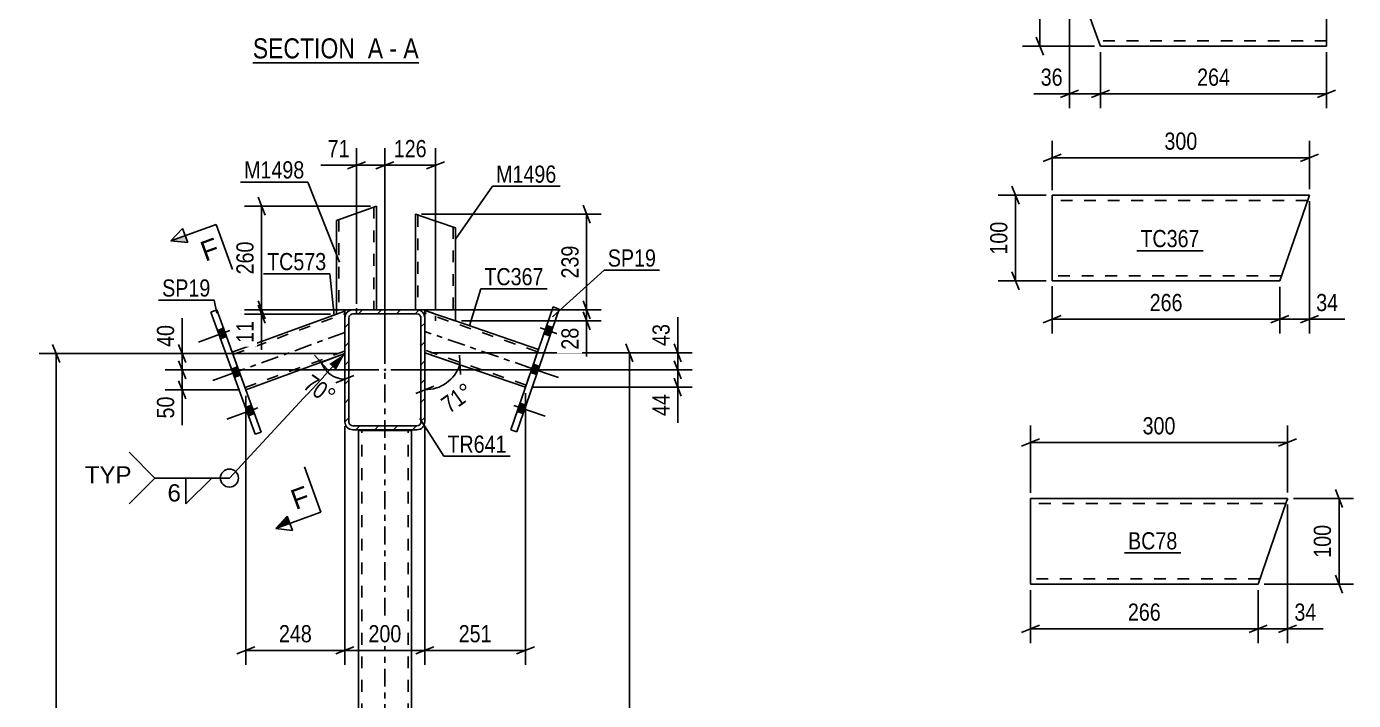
# Model space of a CAD drawing. Header units: millimetres. Extents: x 0 to 841, y 0 to 594.
# Drawn here: x 369.2 to 590.4, y 264.5 to 376.8 of the extents above; entities that cross this region are included whole.
import ezdxf

# ---------------------------------------------------------------- set-up
doc = ezdxf.new("R2010")
doc.units = ezdxf.units.MM
doc.linetypes.add('DXK_LINE_DOT2', pattern=[3.9198, 1.9599, -1.9599])
doc.linetypes.add('DXK_LINE_DOT3', pattern=[5.9187, 2.979, -0.9799, 0.9799, -0.9799])
doc.styles.add('Arial', font='ARIAL.TTF', dxfattribs={"height": 0.2})
doc.styles.add('Arial Narrow', font='ARIALN.TTF', dxfattribs={"height": 0.2})

# ---------------------------------------------------------------- blocks, each defined once
blk = doc.blocks.new('Unknown-761545199-13 - 2454')
at = {"color": 6, "linetype": 'Continuous'}
blk.add_line((406.96, 370.76), (434.61, 370.76), dxfattribs=at)
at = {"color": 0, "linetype": 'Continuous'}
blk.add_wipeout([(425.07, 371.51), (425.07, 375.01), (406.96, 375.01), (406.96, 371.51)], dxfattribs=at)
at = {"color": 7, "linetype": 'Continuous', "style": 'Arial Narrow'}
blk.add_text('SECTION ', height=3.34, dxfattribs=at).set_placement((406.96, 371.51))
at = {"color": 0, "linetype": 'Continuous'}
blk.add_wipeout([(428.68, 371.51), (428.68, 375.01), (426.12, 375.01), (426.12, 371.51)], dxfattribs=at)
blk.add_wipeout([(431, 371.51), (431, 375.01), (429.73, 375.01), (429.73, 371.51)], dxfattribs=at)
at = {"color": 7, "linetype": 'Continuous', "style": 'Arial Narrow'}
for s, p in [('A', (426.12, 371.51)), ('-', (429.73, 371.51))]:
    blk.add_text(s, height=3.34, dxfattribs=at).set_placement(p)
at = {"color": 0, "linetype": 'Continuous'}
blk.add_wipeout([(434.61, 371.51), (434.61, 375.01), (432.05, 375.01), (432.05, 371.51)], dxfattribs=at)
at = {"color": 7, "linetype": 'Continuous', "style": 'Arial Narrow'}
blk.add_text('A', height=3.34, dxfattribs=at).set_placement((432.05, 371.51))
blk = doc.blocks.new('Part-761545199-16737 - 16736')
at = {"color": 2, "linetype": 'Continuous'}
for p, q in [((540.19, 348.7), (540.19, 346.98)), ((540.19, 348.7), (583.05, 348.7)), ((582.87, 348.2), (578.13, 334.41)), ((583, 348.57), (582.87, 348.2)), ((583.05, 348.7), (583, 348.57)), ((540.19, 336.13), (540.19, 346.98)), ((540.19, 334.54), (540.19, 336.13)), ((540.19, 334.41), (540.19, 334.54)), ((578.13, 334.41), (540.19, 334.41))]:
    blk.add_line(p, q, dxfattribs=at)
at = {"color": 7, "linetype": 'DXK_LINE_DOT2'}
for p, q in [((540.19, 348.7), (540.19, 348.57)), ((540.19, 348.57), (540.19, 348.2)), ((582.75, 347.84), (540.19, 347.84)), ((540.19, 334.91), (540.19, 336.13)), ((578.42, 335.27), (540.19, 335.27))]:
    blk.add_line(p, q, dxfattribs=at)
blk = doc.blocks.new('Part-761545199-3143 - 3032')
at = {"color": 7, "linetype": 'DXK_LINE_DOT3'}
blk.add_line((428.98, 107.01), (428.98, 319.49), dxfattribs=at)
at = {"color": 2, "linetype": 'Continuous'}
for p, q in [((424.58, 309.49), (433.38, 309.49)), ((424.58, 309.49), (424.58, 234.57)), ((433.38, 234.57), (433.38, 309.49)), ((424.58, 212.57), (424.58, 213.16)), ((433.38, 212.57), (433.38, 213.16)), ((424.58, 117.01), (424.58, 192.12)), ((433.38, 117.01), (433.38, 192.12))]:
    blk.add_line(p, q, dxfattribs=at)
at = {"color": 7, "linetype": 'DXK_LINE_DOT2'}
for p, q in [((424.89, 309.49), (424.58, 309.49)), ((425.11, 117.01), (425.11, 309.49)), ((432.84, 117.01), (432.84, 309.49)), ((424.58, 213.16), (424.58, 234.57)), ((433.38, 213.16), (433.38, 234.57)), ((424.58, 192.12), (424.58, 212.57)), ((433.38, 192.12), (433.38, 212.57)), ((433.38, 117.01), (424.58, 117.01))]:
    blk.add_line(p, q, dxfattribs=at)
blk = doc.blocks.new('Part-761545199-3079 - 3032')
at = {"color": 2, "linetype": 'Continuous'}
for p, q in [((435.64, 329.5), (435.64, 328.65)), ((435.64, 328.65), (435.64, 328.26)), ((454.55, 322.99), (440.73, 327.75)), ((452.38, 316.69), (435.64, 322.45))]:
    blk.add_line(p, q, dxfattribs=at)
at = {"color": 7, "linetype": 'DXK_LINE_DOT2'}
for p, q in [((440.73, 327.75), (435.64, 329.5)), ((435.64, 329.5), (435.64, 329.44)), ((435.64, 329.44), (435.64, 329.25)), ((454.42, 322.61), (435.64, 329.08)), ((435.64, 328.26), (435.64, 322.45)), ((452.51, 317.07), (435.64, 322.87)), ((452.38, 316.69), (454.55, 322.99))]:
    blk.add_line(p, q, dxfattribs=at)
at = {"color": 7, "linetype": 'DXK_LINE_DOT3'}
blk.add_line((453.47, 319.84), (435.64, 325.98), dxfattribs=at)
blk = doc.blocks.new('Bolt-761545199-3116 - 3032')
at = {"linetype": 'Continuous'}
for points in [[(402.57, 325.15), (402.07, 326.53), (401.07, 326.16), (401.57, 324.78)], [(402.57, 325.15), (402.07, 326.53), (401.07, 326.16), (401.57, 324.78)], [(402.57, 325.15), (402.07, 326.53), (401.07, 326.16), (401.57, 324.78)], [(404.91, 318.73), (404.41, 320.11), (403.4, 319.74), (403.9, 318.36)], [(404.91, 318.73), (404.41, 320.11), (403.4, 319.74), (403.9, 318.36)], [(407.24, 312.31), (406.74, 313.69), (405.74, 313.32), (406.24, 311.94)], [(407.24, 312.31), (406.74, 313.69), (405.74, 313.32), (406.24, 311.94)], [(407.24, 312.31), (406.74, 313.69), (405.74, 313.32), (406.24, 311.94)]]:
    blk.add_hatch(color=1, dxfattribs=at).paths.add_polyline_path(points)
at = {"color": 1, "linetype": 'Continuous'}
for p, q in [((403.13, 326.14), (397.93, 324.24)), ((403.13, 326.14), (397.93, 324.24)), ((403.13, 326.14), (397.93, 324.24)), ((402.07, 326.53), (401.07, 326.16)), ((402.07, 326.53), (401.07, 326.16)), ((402.07, 326.53), (401.07, 326.16)), ((402.57, 325.15), (401.57, 324.78)), ((402.57, 325.15), (401.57, 324.78)), ((402.57, 325.15), (401.57, 324.78)), ((405.47, 319.71), (400.27, 317.82)), ((405.47, 319.71), (400.27, 317.82)), ((404.41, 320.11), (403.4, 319.74)), ((404.41, 320.11), (403.4, 319.74)), ((404.91, 318.73), (403.9, 318.36)), ((404.91, 318.73), (403.9, 318.36)), ((407.81, 313.29), (402.61, 311.4)), ((407.81, 313.29), (402.61, 311.4)), ((407.81, 313.29), (402.61, 311.4)), ((406.74, 313.69), (405.74, 313.32)), ((406.74, 313.69), (405.74, 313.32)), ((406.74, 313.69), (405.74, 313.32)), ((407.24, 312.31), (406.24, 311.94)), ((407.24, 312.31), (406.24, 311.94)), ((407.24, 312.31), (406.24, 311.94))]:
    blk.add_line(p, q, dxfattribs=at)
blk = doc.blocks.new('Part-761545199-3045 - 3032')
at = {"color": 2, "linetype": 'Continuous'}
for p, q in [((420.88, 328.87), (403.52, 322.55)), ((422.31, 329.39), (422.31, 329.33)), ((422.31, 329.33), (422.31, 329.14)), ((422.31, 329.14), (422.31, 328.26)), ((405.8, 316.29), (422.31, 322.3))]:
    blk.add_line(p, q, dxfattribs=at)
at = {"color": 7, "linetype": 'DXK_LINE_DOT2'}
for p, q in [((403.65, 322.17), (422.31, 328.96)), ((420.88, 328.87), (422.31, 329.39)), ((422.31, 329.14), (422.31, 329.39)), ((422.31, 328.26), (422.31, 322.3)), ((403.52, 322.55), (405.8, 316.29)), ((405.66, 316.66), (422.31, 322.72))]:
    blk.add_line(p, q, dxfattribs=at)
at = {"color": 7, "linetype": 'DXK_LINE_DOT3'}
blk.add_line((422.31, 325.84), (404.66, 319.42), dxfattribs=at)
blk = doc.blocks.new('Part-761545199-3148 - 3032')
at = {"linetype": 'Continuous'}
h = blk.add_hatch(dxfattribs=at)
h.set_pattern_fill('', scale=0.7, style=0, pattern_type=0)
h.set_pattern_definition([(45, (422.3098, 310.9308), (-1.57154, 1.57154), [])])
h.paths.add_polyline_path([(422.31, 328.26), (422.31, 310.93), (422.41, 310.42), (422.7, 309.99), (423.13, 309.7), (423.64, 309.6), (434.31, 309.6), (434.82, 309.7), (435.25, 309.99), (435.54, 310.42), (435.64, 310.93), (435.64, 328.26), (435.54, 328.77), (435.25, 329.21), (434.82, 329.5), (434.31, 329.6), (423.64, 329.6), (423.13, 329.5), (422.7, 329.21), (422.41, 328.77)])
h.paths.add_polyline_path([(423.17, 328.74), (423.39, 328.88), (423.64, 328.93), (434.31, 328.93), (434.56, 328.88), (434.78, 328.74), (434.93, 328.52), (434.98, 328.26), (434.98, 310.93), (434.93, 310.68), (434.78, 310.46), (434.56, 310.31), (434.31, 310.26), (423.64, 310.26), (423.39, 310.31), (423.17, 310.46), (423.03, 310.68), (422.98, 310.93), (422.98, 328.26), (423.03, 328.52)])
blk.add_hatch(color=30, dxfattribs=at).paths.add_polyline_path([(428.98, 319.5, -1), (428.98, 319.7, -1)])
at = {"color": 2, "linetype": 'Continuous'}
for p, q in [((423.64, 329.6), (423.13, 329.5)), ((423.64, 329.6), (434.31, 329.6)), ((434.82, 329.5), (434.31, 329.6)), ((422.41, 328.77), (422.31, 328.26)), ((422.31, 310.93), (422.31, 328.26)), ((422.98, 328.26), (423.03, 328.52)), ((422.98, 310.93), (422.98, 328.26)), ((423.39, 328.88), (423.64, 328.93)), ((423.64, 328.93), (434.31, 328.93)), ((434.31, 328.93), (434.56, 328.88)), ((434.93, 328.52), (434.98, 328.26)), ((434.98, 310.93), (434.98, 328.26)), ((435.64, 328.26), (435.54, 328.77)), ((435.64, 310.93), (435.64, 328.26)), ((422.31, 310.93), (422.41, 310.42)), ((423.03, 310.68), (422.98, 310.93)), ((423.13, 309.7), (423.64, 309.6)), ((423.64, 310.26), (423.39, 310.31)), ((423.64, 310.26), (434.31, 310.26)), ((423.64, 309.6), (434.31, 309.6)), ((434.56, 310.31), (434.31, 310.26)), ((434.31, 309.6), (434.82, 309.7)), ((434.98, 310.93), (434.93, 310.68)), ((435.54, 310.42), (435.64, 310.93))]:
    blk.add_line(p, q, dxfattribs=at)
at = {"color": 7, "linetype": 'DXK_LINE_DOT3'}
blk.add_line((428.98, 319.6), (428.98, 319.6), dxfattribs=at)
at = {"color": 30, "linetype": 'DXK_LINE_DOT3'}
blk.add_line((428.98, 319.6), (428.98, 319.6), dxfattribs=at)
at = {"color": 30, "linetype": 'Continuous'}
blk.add_circle((428.98, 319.6), 0.1, dxfattribs=at)
at = {"color": 2, "linetype": 'Continuous'}
for centre, radius, start, end in [((423.64, 328.26), 1.33, 112.5, 157.5), ((434.31, 328.26), 1.33, 22.5, 67.5), ((423.64, 328.26), 0.667, 112.5, 157.5), ((434.31, 328.26), 0.667, 22.5, 67.5), ((423.64, 310.93), 1.33, 202.5, 247.5), ((423.64, 310.93), 0.667, 202.5, 247.5), ((434.31, 310.93), 0.667, 292.5, 337.5), ((434.31, 310.93), 1.33, 292.5, 337.5)]:
    blk.add_arc(centre, radius, start, end, dxfattribs=at)
blk = doc.blocks.new('Part-761545199-3089 - 3032')
at = {"color": 2, "linetype": 'Continuous'}
for p, q in [((399.95, 329.23), (400.95, 329.6)), ((408.36, 309.24), (400.95, 329.6)), ((399.95, 329.23), (407.36, 308.87)), ((407.36, 308.87), (408.36, 309.24))]:
    blk.add_line(p, q, dxfattribs=at)
blk = doc.blocks.new('Part-761545199-3104 - 3032')
at = {"color": 2, "linetype": 'Continuous'}
for p, q in [((457, 330.08), (449.94, 309.6)), ((450.95, 309.25), (458, 329.73)), ((458, 329.73), (457, 330.08)), ((449.94, 309.6), (450.95, 309.25))]:
    blk.add_line(p, q, dxfattribs=at)
blk = doc.blocks.new('Bolt-761545199-3119 - 3032')
at = {"linetype": 'Continuous'}
for points in [[(455.93, 326.99), (455.45, 325.61), (456.46, 325.26), (456.94, 326.65)], [(455.93, 326.99), (455.45, 325.61), (456.46, 325.26), (456.94, 326.65)], [(455.93, 326.99), (455.45, 325.61), (456.46, 325.26), (456.94, 326.65)], [(453.71, 320.53), (453.23, 319.15), (454.24, 318.8), (454.72, 320.18)], [(453.71, 320.53), (453.23, 319.15), (454.24, 318.8), (454.72, 320.18)], [(451.48, 314.07), (451.01, 312.68), (452.01, 312.34), (452.49, 313.72)], [(451.48, 314.07), (451.01, 312.68), (452.01, 312.34), (452.49, 313.72)], [(451.48, 314.07), (451.01, 312.68), (452.01, 312.34), (452.49, 313.72)]]:
    blk.add_hatch(color=1, dxfattribs=at).paths.add_polyline_path(points)
at = {"color": 1, "linetype": 'Continuous'}
for p, q in [((454.87, 326.58), (460.11, 324.78)), ((454.87, 326.58), (460.11, 324.78)), ((454.87, 326.58), (460.11, 324.78)), ((455.45, 325.61), (456.46, 325.26)), ((455.45, 325.61), (456.46, 325.26)), ((455.45, 325.61), (456.46, 325.26)), ((455.93, 326.99), (456.94, 326.65)), ((455.93, 326.99), (456.94, 326.65)), ((455.93, 326.99), (456.94, 326.65)), ((452.65, 320.12), (457.88, 318.32)), ((452.65, 320.12), (457.88, 318.32)), ((453.23, 319.15), (454.24, 318.8)), ((453.23, 319.15), (454.24, 318.8)), ((453.71, 320.53), (454.72, 320.18)), ((453.71, 320.53), (454.72, 320.18)), ((451.48, 314.07), (452.49, 313.72)), ((451.48, 314.07), (452.49, 313.72)), ((451.48, 314.07), (452.49, 313.72)), ((450.43, 313.66), (455.66, 311.86)), ((450.43, 313.66), (455.66, 311.86)), ((450.43, 313.66), (455.66, 311.86)), ((451.01, 312.68), (452.01, 312.34)), ((451.01, 312.68), (452.01, 312.34)), ((451.01, 312.68), (452.01, 312.34))]:
    blk.add_line(p, q, dxfattribs=at)
blk = doc.blocks.new('Part-761545199-3165 - 3032')
at = {"color": 2, "linetype": 'Continuous'}
for p, q in [((434.07, 345.55), (434.07, 329.6)), ((434.07, 345.55), (434.13, 345.53)), ((434.13, 345.53), (434.3, 345.47)), ((434.3, 345.47), (434.87, 345.28)), ((434.87, 345.28), (440.73, 343.26)), ((440.73, 343.26), (440.73, 327.75)), ((434.31, 329.6), (435.64, 329.6)), ((435.64, 329.6), (435.64, 329.5)), ((440.67, 327.77), (435.64, 329.5)), ((440.73, 327.75), (440.67, 327.77))]:
    blk.add_line(p, q, dxfattribs=at)
at = {"color": 7, "linetype": 'DXK_LINE_DOT2'}
for p, q in [((434.3, 345.47), (434.71, 345.33)), ((434.47, 345.42), (434.47, 329.6)), ((434.47, 345.42), (434.5, 345.41)), ((434.56, 345.38), (434.87, 345.28)), ((440.33, 343.4), (440.33, 327.89)), ((434.3, 329.6), (434.07, 329.6)), ((434.31, 329.6), (434.3, 329.6)), ((434.3, 329.6), (434.31, 329.6)), ((440.3, 327.9), (440.24, 327.92))]:
    blk.add_line(p, q, dxfattribs=at)
at = {"color": 7, "linetype": 'DXK_LINE_DOT3'}
blk.add_line((437.4, 344.41), (437.4, 327.75), dxfattribs=at)
blk = doc.blocks.new('Part-761545199-3170 - 3032')
at = {"color": 2, "linetype": 'Continuous'}
for p, q in [((427.55, 346.9), (420.88, 344.48)), ((427.55, 346.9), (427.55, 329.6)), ((420.88, 328.87), (420.88, 344.48)), ((422.31, 329.39), (422.31, 329.6)), ((422.31, 329.6), (423.64, 329.6)), ((420.88, 328.87), (422.31, 329.39))]:
    blk.add_line(p, q, dxfattribs=at)
at = {"color": 7, "linetype": 'DXK_LINE_DOT3'}
blk.add_line((424.22, 345.69), (424.22, 328.87), dxfattribs=at)
at = {"color": 7, "linetype": 'DXK_LINE_DOT2'}
for p, q in [((427.15, 346.76), (427.15, 329.6)), ((421.28, 344.62), (421.31, 344.63)), ((421.28, 344.62), (421.28, 329.02)), ((423.64, 329.6), (427.55, 329.6))]:
    blk.add_line(p, q, dxfattribs=at)
blk = doc.blocks.new('Part-761545199-16727 - 16726')
at = {"color": 2, "linetype": 'Continuous'}
for p, q in [((548.19, 373.68), (543.04, 387.84)), ((543.04, 387.84), (585.9, 387.84)), ((585.9, 387.84), (585.9, 387.71)), ((585.9, 387.71), (585.9, 373.55)), ((548.19, 373.68), (548.24, 373.55)), ((548.24, 373.55), (585.9, 373.55))]:
    blk.add_line(p, q, dxfattribs=at)
at = {"color": 7, "linetype": 'DXK_LINE_DOT2'}
for p, q in [((585.9, 387.33), (585.9, 387.84)), ((585.9, 386.98), (543.35, 386.98)), ((585.9, 374.41), (547.93, 374.41))]:
    blk.add_line(p, q, dxfattribs=at)
blk = doc.blocks.new('Part-761545199-16747 - 16746')
at = {"color": 2, "linetype": 'Continuous'}
for p, q in [((536.56, 298.18), (536.56, 296.46)), ((536.56, 298.18), (579.41, 298.18)), ((536.56, 285.6), (536.56, 296.46)), ((579.24, 297.67), (574.5, 283.89)), ((579.37, 298.05), (579.24, 297.67)), ((579.41, 298.18), (579.37, 298.05)), ((536.56, 284.02), (536.56, 285.6)), ((536.56, 283.89), (536.56, 284.02)), ((574.5, 283.89), (536.56, 283.89))]:
    blk.add_line(p, q, dxfattribs=at)
at = {"color": 7, "linetype": 'DXK_LINE_DOT2'}
for p, q in [((536.56, 298.18), (536.56, 298.05)), ((536.56, 298.05), (536.56, 297.67)), ((579.12, 297.32), (536.56, 297.32)), ((536.56, 284.39), (536.56, 285.6)), ((574.79, 284.75), (536.56, 284.75))]:
    blk.add_line(p, q, dxfattribs=at)
blk = doc.blocks.new('StraightDimension-761545199-17379 - 16736')
at = {"color": 7, "linetype": 'Continuous'}
for p, q in [((583.05, 347.7), (583.05, 325.64)), ((578.13, 333.41), (578.13, 325.64)), ((576.63, 327.44), (579.63, 328.64)), ((578.13, 328.04), (583.05, 328.04)), ((584.55, 328.64), (581.55, 327.44))]:
    blk.add_line(p, q, dxfattribs=at)
at = {"color": 0}
blk.add_wipeout([(588.43, 328.79), (588.43, 332.99), (583.57, 332.99), (583.57, 328.79)], dxfattribs=at)
at = {"color": 7, "linetype": 'Continuous'}
blk.add_line((583.05, 328.04), (588.95, 328.04), dxfattribs=at)
blk.add_line((583.05, 328.04), (588.95, 328.04), dxfattribs=at)
at = {"color": 3, "style": 'Arial Narrow'}
blk.add_text('34', height=2.863, dxfattribs=at).set_placement((584.17, 329.39))
blk = doc.blocks.new('StraightDimension-761545199-16900 - 16736')
at = {"color": 7, "linetype": 'Continuous'}
for p, q in [((534.65, 347.2), (533.45, 350.2)), ((539.19, 348.7), (531.2, 348.7)), ((534.05, 334.41), (534.05, 348.7)), ((539.19, 334.41), (531.2, 334.41)), ((533.45, 335.91), (534.65, 332.91))]:
    blk.add_line(p, q, dxfattribs=at)
at = {"color": 0}
blk.add_wipeout([(533.3, 344.9), (529.1, 344.9), (529.1, 338.21), (533.3, 338.21)], dxfattribs=at)
at = {"color": 3, "style": 'Arial Narrow'}
blk.add_text('100', height=2.863, rotation=90.0002, dxfattribs=at).set_placement((532.7, 338.81))
blk = doc.blocks.new('StraightDimension-761545199-16917 - 16736')
at = {"color": 7, "linetype": 'Continuous'}
for p, q in [((540.19, 349.57), (540.19, 357.79)), ((583.05, 349.7), (583.05, 357.79)), ((541.69, 355.54), (538.69, 354.34)), ((540.19, 354.94), (583.05, 354.94)), ((581.55, 354.34), (584.55, 355.54))]:
    blk.add_line(p, q, dxfattribs=at)
at = {"color": 0}
blk.add_wipeout([(564.96, 355.69), (564.96, 359.89), (558.28, 359.89), (558.28, 355.69)], dxfattribs=at)
at = {"color": 3, "style": 'Arial Narrow'}
blk.add_text('300', height=2.863, dxfattribs=at).set_placement((558.88, 356.29))
blk = doc.blocks.new('StraightDimension-761545199-17380 - 16736')
at = {"color": 7, "linetype": 'Continuous'}
for p, q in [((540.19, 333.54), (540.19, 325.64)), ((578.13, 333.41), (578.13, 325.64)), ((541.69, 328.64), (538.69, 327.44)), ((540.19, 328.04), (578.13, 328.04)), ((576.63, 327.44), (579.63, 328.64))]:
    blk.add_line(p, q, dxfattribs=at)
at = {"color": 0}
blk.add_wipeout([(562.5, 328.79), (562.5, 332.99), (555.82, 332.99), (555.82, 328.79)], dxfattribs=at)
at = {"color": 3, "style": 'Arial Narrow'}
blk.add_text('266', height=2.863, dxfattribs=at).set_placement((556.42, 329.39))
blk = doc.blocks.new('StraightDimension-761545199-17223 - 3032')
at = {"color": 7, "linetype": 'Continuous'}
for p, q in [((424.22, 330.6), (424.22, 356.54)), ((428.98, 320.6), (428.98, 356.54)), ((422.72, 353.09), (425.72, 354.29)), ((430.48, 354.29), (427.48, 353.09)), ((424.22, 353.69), (428.98, 353.69))]:
    blk.add_line(p, q, dxfattribs=at)
at = {"color": 0}
blk.add_wipeout([(423.69, 354.44), (423.69, 358.64), (418.83, 358.64), (418.83, 354.44)], dxfattribs=at)
at = {"color": 7, "linetype": 'Continuous'}
blk.add_line((424.22, 353.69), (418.31, 353.69), dxfattribs=at)
blk.add_line((424.22, 353.69), (418.31, 353.69), dxfattribs=at)
at = {"color": 3, "style": 'Arial Narrow'}
blk.add_text('71', height=2.863, dxfattribs=at).set_placement((419.43, 355.04))
blk = doc.blocks.new('StraightDimension-761545199-10001 - 3032')
at = {"color": 7, "linetype": 'Continuous'}
for p, q in [((477.17, 321.1), (478.37, 318.1)), ((429.98, 319.6), (480.17, 319.6)), ((477.77, 316.69), (477.77, 319.6)), ((453.38, 316.69), (480.17, 316.69)), ((478.37, 315.19), (477.17, 318.19))]:
    blk.add_line(p, q, dxfattribs=at)
at = {"color": 0}
blk.add_wipeout([(477.02, 316.16), (472.82, 316.16), (472.82, 311.31), (477.02, 311.31)], dxfattribs=at)
at = {"color": 7, "linetype": 'Continuous'}
blk.add_line((477.77, 316.69), (477.77, 310.78), dxfattribs=at)
blk.add_line((477.77, 316.69), (477.77, 310.78), dxfattribs=at)
at = {"color": 3, "style": 'Arial Narrow'}
blk.add_text('44', height=2.863, rotation=90.0002, dxfattribs=at).set_placement((476.42, 311.91))
blk = doc.blocks.new('AngleDimension-761545199-11075 - 3032')
at = {"color": 7, "linetype": 'Continuous'}
for p, q in [((441.48, 320.44), (435.64, 322.45)), ((435.64, 316.28), (435.64, 322.45)), ((435.64, 321.45), (435.64, 316.28)), ((441.4, 322.06), (441.55, 318.83)), ((434.14, 315.68), (437.14, 316.88))]:
    blk.add_line(p, q, dxfattribs=at)
blk.add_arc((435.64, 322.45), 6.17, 270, 341.0031, dxfattribs=at)
at = {"color": 0}
blk.add_wipeout([(444.82, 315.15), (442.38, 318.57), (437.12, 314.82), (439.56, 311.4)], dxfattribs=at)
at = {"color": 3, "style": 'Arial Narrow'}
blk.add_text('71°', height=2.863, rotation=35.5005, dxfattribs=at).set_placement((439.7, 312.24))
blk = doc.blocks.new('StraightDimension-761545199-3355 - 3032')
at = {"color": 7, "linetype": 'Continuous'}
for p, q in [((405.8, 315.29), (405.8, 270.45)), ((422.31, 310.2), (422.31, 270.45)), ((407.3, 273.45), (404.3, 272.25)), ((405.8, 272.85), (422.31, 272.85)), ((420.81, 272.25), (423.81, 273.45))]:
    blk.add_line(p, q, dxfattribs=at)
at = {"color": 0}
blk.add_wipeout([(417.4, 273.6), (417.4, 277.8), (410.71, 277.8), (410.71, 273.6)], dxfattribs=at)
at = {"color": 3, "style": 'Arial Narrow'}
blk.add_text('248', height=2.863, dxfattribs=at).set_placement((411.31, 274.2))
blk = doc.blocks.new('StraightDimension-761545199-3375 - 3032')
at = {"color": 7, "linetype": 'Continuous'}
for p, q in [((452.38, 315.69), (452.38, 270.45)), ((435.64, 310.2), (435.64, 270.45)), ((437.14, 273.45), (434.14, 272.25)), ((435.64, 272.85), (452.38, 272.85)), ((450.88, 272.25), (453.88, 273.45))]:
    blk.add_line(p, q, dxfattribs=at)
at = {"color": 0}
blk.add_wipeout([(447.36, 273.6), (447.36, 277.8), (440.67, 277.8), (440.67, 273.6)], dxfattribs=at)
at = {"color": 3, "style": 'Arial Narrow'}
blk.add_text('251', height=2.863, dxfattribs=at).set_placement((441.27, 274.2))
blk = doc.blocks.new('AngleDimension-761545199-11069 - 3032')
at = {"color": 7, "linetype": 'Continuous'}
for p, q in [((417.25, 322.05), (419.4, 319.64)), ((418.33, 320.85), (422.31, 322.3)), ((422.31, 318.06), (422.31, 322.3)), ((422.31, 321.3), (422.31, 318.06)), ((423.81, 318.66), (420.81, 317.46))]:
    blk.add_line(p, q, dxfattribs=at)
blk.add_arc((422.31, 322.3), 4.24, 200, 270, dxfattribs=at)
at = {"color": 0}
blk.add_wipeout([(419.6, 312.79), (422.01, 316.23), (416.72, 319.94), (414.31, 316.5)], dxfattribs=at)
at = {"color": 3, "style": 'Arial Narrow'}
blk.add_text('70°', height=2.863, rotation=-35.002, dxfattribs=at).set_placement((415.14, 316.65))
blk = doc.blocks.new('StraightDimension-761545199-9975 - 3032')
at = {"color": 7, "linetype": 'Continuous'}
for p, q in [((394.59, 321.1), (395.79, 318.1)), ((427.98, 319.6), (392.34, 319.6)), ((395.19, 316.29), (395.19, 319.6)), ((404.8, 316.29), (392.34, 316.29)), ((395.79, 314.79), (394.59, 317.79))]:
    blk.add_line(p, q, dxfattribs=at)
at = {"color": 0}
blk.add_wipeout([(394.44, 315.76), (390.24, 315.76), (390.24, 310.9), (394.44, 310.9)], dxfattribs=at)
at = {"color": 7, "linetype": 'Continuous'}
blk.add_line((395.19, 316.29), (395.19, 310.38), dxfattribs=at)
blk.add_line((395.19, 316.29), (395.19, 310.38), dxfattribs=at)
at = {"color": 3, "style": 'Arial Narrow'}
blk.add_text('50', height=2.863, rotation=90.0002, dxfattribs=at).set_placement((393.84, 311.5))
blk = doc.blocks.new('StraightDimension-761545199-3365 - 3032')
at = {"color": 7, "linetype": 'Continuous'}
for p, q in [((422.31, 310.2), (422.31, 270.45)), ((435.64, 310.2), (435.64, 270.45)), ((423.81, 273.45), (420.81, 272.25)), ((422.31, 272.85), (435.64, 272.85)), ((434.14, 272.25), (437.14, 273.45))]:
    blk.add_line(p, q, dxfattribs=at)
at = {"color": 0}
blk.add_wipeout([(432.32, 273.6), (432.32, 277.8), (425.63, 277.8), (425.63, 273.6)], dxfattribs=at)
at = {"color": 3, "style": 'Arial Narrow'}
blk.add_text('200', height=2.863, dxfattribs=at).set_placement((426.23, 274.2))
blk = doc.blocks.new('StraightDimension-761545199-6199 - 3032')
at = {"color": 7, "linetype": 'Continuous'}
for p, q in [((470.31, 320.95), (469.11, 323.95)), ((436.64, 322.45), (472.11, 322.45)), ((469.71, 98.97), (469.71, 322.45)), ((469.11, 100.47), (470.31, 97.47)), ((436.64, 98.97), (472.11, 98.97))]:
    blk.add_line(p, q, dxfattribs=at)
at = {"color": 0}
blk.add_wipeout([(468.96, 214.97), (464.76, 214.97), (464.76, 206.46), (468.96, 206.46)], dxfattribs=at)
at = {"color": 3, "style": 'Arial Narrow'}
blk.add_text('3352', height=2.863, rotation=90.0002, dxfattribs=at).set_placement((468.36, 207.06))
blk = doc.blocks.new('StraightDimension-761545199-10000 - 3032')
at = {"color": 7, "linetype": 'Continuous'}
for p, q in [((477.17, 323.95), (478.37, 320.95)), ((436.64, 322.45), (480.17, 322.45)), ((478.37, 318.1), (477.17, 321.1)), ((477.77, 319.6), (477.77, 322.45)), ((429.98, 319.6), (480.17, 319.6))]:
    blk.add_line(p, q, dxfattribs=at)
at = {"color": 0}
blk.add_wipeout([(477.02, 327.83), (472.82, 327.83), (472.82, 322.98), (477.02, 322.98)], dxfattribs=at)
at = {"color": 7, "linetype": 'Continuous'}
blk.add_line((477.77, 322.45), (477.77, 328.36), dxfattribs=at)
blk.add_line((477.77, 322.45), (477.77, 328.36), dxfattribs=at)
at = {"color": 3, "style": 'Arial Narrow'}
blk.add_text('43', height=2.863, rotation=90.0002, dxfattribs=at).set_placement((476.42, 323.58))
blk = doc.blocks.new('StraightDimension-761545199-9441 - 3032')
at = {"color": 7, "linetype": 'Continuous'}
for p, q in [((374.8, 320.8), (373.6, 323.8)), ((421.31, 322.3), (371.35, 322.3)), ((374.2, 98.82), (374.2, 322.3)), ((373.6, 100.32), (374.8, 97.32)), ((421.31, 98.82), (371.35, 98.82))]:
    blk.add_line(p, q, dxfattribs=at)
at = {"color": 0}
blk.add_wipeout([(373.45, 214.81), (369.25, 214.81), (369.25, 206.3), (373.45, 206.3)], dxfattribs=at)
at = {"color": 3, "style": 'Arial Narrow'}
blk.add_text('3352', height=2.863, rotation=90.0002, dxfattribs=at).set_placement((372.85, 206.9))
blk = doc.blocks.new('StraightDimension-761545199-9974 - 3032')
at = {"color": 7, "linetype": 'Continuous'}
for p, q in [((394.59, 323.8), (395.79, 320.8)), ((421.31, 322.3), (392.34, 322.3)), ((395.79, 318.1), (394.59, 321.1)), ((395.19, 319.6), (395.19, 322.3)), ((427.98, 319.6), (392.34, 319.6))]:
    blk.add_line(p, q, dxfattribs=at)
at = {"color": 0}
blk.add_wipeout([(394.44, 327.68), (390.24, 327.68), (390.24, 322.82), (394.44, 322.82)], dxfattribs=at)
at = {"color": 7, "linetype": 'Continuous'}
blk.add_line((395.19, 322.3), (395.19, 328.2), dxfattribs=at)
blk.add_line((395.19, 322.3), (395.19, 328.2), dxfattribs=at)
at = {"color": 3, "style": 'Arial Narrow'}
blk.add_text('40', height=2.863, rotation=90.0002, dxfattribs=at).set_placement((393.84, 323.42))
blk = doc.blocks.new('StraightDimension-761545199-17191 - 3032')
at = {"color": 7, "linetype": 'Continuous'}
for p, q in [((435.07, 345.55), (464.99, 345.55)), ((463.19, 344.05), (461.99, 347.05)), ((462.59, 329.6), (462.59, 345.55)), ((435.07, 329.6), (464.99, 329.6)), ((461.99, 331.1), (463.19, 328.1))]:
    blk.add_line(p, q, dxfattribs=at)
at = {"color": 0}
blk.add_wipeout([(461.84, 340.92), (457.64, 340.92), (457.64, 334.23), (461.84, 334.23)], dxfattribs=at)
at = {"color": 3, "style": 'Arial Narrow'}
blk.add_text('239', height=2.863, rotation=90.0002, dxfattribs=at).set_placement((461.24, 334.83))
blk = doc.blocks.new('StraightDimension-761545199-17192 - 3032')
at = {"color": 7, "linetype": 'Continuous'}
for p, q in [((435.07, 329.6), (464.99, 329.6)), ((461.99, 331.1), (463.19, 328.1)), ((462.59, 327.75), (462.59, 329.6)), ((441.73, 327.75), (464.99, 327.75)), ((463.19, 326.25), (461.99, 329.25))]:
    blk.add_line(p, q, dxfattribs=at)
at = {"color": 0}
blk.add_wipeout([(461.84, 327.22), (457.64, 327.22), (457.64, 322.37), (461.84, 322.37)], dxfattribs=at)
at = {"color": 7, "linetype": 'Continuous'}
blk.add_line((462.59, 327.75), (462.59, 321.84), dxfattribs=at)
blk.add_line((462.59, 327.75), (462.59, 321.84), dxfattribs=at)
at = {"color": 3, "style": 'Arial Narrow'}
blk.add_text('28', height=2.863, rotation=90.0002, dxfattribs=at).set_placement((461.24, 322.97))
blk = doc.blocks.new('StraightDimension-761545199-17222 - 3032')
at = {"color": 7, "linetype": 'Continuous'}
for p, q in [((428.98, 320.6), (428.98, 356.54)), ((437.4, 330.61), (437.4, 356.54)), ((427.48, 353.09), (430.48, 354.29)), ((438.9, 354.29), (435.9, 353.09)), ((428.98, 353.69), (437.4, 353.69))]:
    blk.add_line(p, q, dxfattribs=at)
at = {"color": 0}
blk.add_wipeout([(436.53, 354.44), (436.53, 358.64), (429.85, 358.64), (429.85, 354.44)], dxfattribs=at)
at = {"color": 3, "style": 'Arial Narrow'}
blk.add_text('126', height=2.863, dxfattribs=at).set_placement((430.45, 355.04))
blk = doc.blocks.new('StraightDimension-761545199-17262 - 3032')
at = {"color": 7, "linetype": 'Continuous'}
for p, q in [((409.03, 345.4), (407.83, 348.4)), ((426.55, 346.9), (405.58, 346.9)), ((408.43, 329.6), (408.43, 346.9)), ((426.55, 329.6), (405.58, 329.6)), ((407.83, 331.1), (409.03, 328.1))]:
    blk.add_line(p, q, dxfattribs=at)
at = {"color": 0}
blk.add_wipeout([(407.68, 341.59), (403.48, 341.59), (403.48, 334.91), (407.68, 334.91)], dxfattribs=at)
at = {"color": 3, "style": 'Arial Narrow'}
blk.add_text('260', height=2.863, rotation=90.0002, dxfattribs=at).set_placement((407.08, 335.51))
blk = doc.blocks.new('StraightDimension-761545199-17263 - 3032')
at = {"color": 7, "linetype": 'Continuous'}
for p, q in [((426.55, 329.6), (405.58, 329.6)), ((407.83, 331.1), (409.03, 328.1)), ((409.03, 327.37), (407.83, 330.37)), ((408.43, 328.87), (408.43, 329.6)), ((419.88, 328.87), (405.58, 328.87))]:
    blk.add_line(p, q, dxfattribs=at)
at = {"color": 0}
blk.add_wipeout([(407.68, 328.35), (403.48, 328.35), (403.48, 323.49), (407.68, 323.49)], dxfattribs=at)
at = {"color": 7, "linetype": 'Continuous'}
blk.add_line((408.43, 328.87), (408.43, 322.96), dxfattribs=at)
blk.add_line((408.43, 328.87), (408.43, 322.96), dxfattribs=at)
at = {"color": 3, "style": 'Arial Narrow'}
blk.add_text('11', height=2.863, rotation=90.0002, dxfattribs=at).set_placement((407.08, 324.09))
blk = doc.blocks.new('StraightDimension-761545199-17344 - 16726')
at = {"color": 7, "linetype": 'Continuous'}
for p, q in [((548.24, 372.55), (548.24, 363.2)), ((585.9, 372.55), (585.9, 363.2)), ((549.74, 366.2), (546.74, 365)), ((548.24, 365.6), (585.9, 365.6)), ((584.4, 365), (587.4, 366.2))]:
    blk.add_line(p, q, dxfattribs=at)
at = {"color": 0}
blk.add_wipeout([(570.41, 366.35), (570.41, 370.55), (563.73, 370.55), (563.73, 366.35)], dxfattribs=at)
at = {"color": 3, "style": 'Arial Narrow'}
blk.add_text('264', height=2.863, dxfattribs=at).set_placement((564.33, 366.95))
blk = doc.blocks.new('StraightDimension-761545199-17345 - 16726')
at = {"color": 7, "linetype": 'Continuous'}
for p, q in [((543.04, 386.84), (543.04, 363.2)), ((548.24, 372.55), (548.24, 363.2)), ((541.54, 365), (544.54, 366.2)), ((543.04, 365.6), (548.24, 365.6)), ((549.74, 366.2), (546.74, 365))]:
    blk.add_line(p, q, dxfattribs=at)
at = {"color": 0}
blk.add_wipeout([(542.52, 366.35), (542.52, 370.55), (537.66, 370.55), (537.66, 366.35)], dxfattribs=at)
at = {"color": 7, "linetype": 'Continuous'}
blk.add_line((543.04, 365.6), (537.13, 365.6), dxfattribs=at)
blk.add_line((543.04, 365.6), (537.13, 365.6), dxfattribs=at)
at = {"color": 3, "style": 'Arial Narrow'}
blk.add_text('36', height=2.863, dxfattribs=at).set_placement((538.26, 366.95))
blk = doc.blocks.new('StraightDimension-761545199-16864 - 16726')
at = {"color": 7, "linetype": 'Continuous'}
for p, q in [((538.7, 386.34), (537.5, 389.34)), ((542.04, 387.84), (535.25, 387.84)), ((538.1, 373.55), (538.1, 387.84)), ((537.5, 375.05), (538.7, 372.05)), ((547.24, 373.55), (535.25, 373.55))]:
    blk.add_line(p, q, dxfattribs=at)
at = {"color": 0}
blk.add_wipeout([(537.35, 384.04), (533.15, 384.04), (533.15, 377.35), (537.35, 377.35)], dxfattribs=at)
at = {"color": 3, "style": 'Arial Narrow'}
blk.add_text('100', height=2.863, rotation=90.0002, dxfattribs=at).set_placement((536.75, 377.95))
blk = doc.blocks.new('StraightDimension-761545199-17005 - 16746')
at = {"color": 7, "linetype": 'Continuous'}
for p, q in [((536.56, 299.11), (536.56, 310.35)), ((579.41, 299.18), (579.41, 310.35)), ((538.06, 308.1), (535.06, 306.9)), ((536.56, 307.5), (579.41, 307.5)), ((577.91, 306.9), (580.91, 308.1))]:
    blk.add_line(p, q, dxfattribs=at)
at = {"color": 0}
blk.add_wipeout([(561.33, 308.25), (561.33, 312.45), (554.64, 312.45), (554.64, 308.25)], dxfattribs=at)
at = {"color": 3, "style": 'Arial Narrow'}
blk.add_text('300', height=2.863, dxfattribs=at).set_placement((555.24, 308.85))
blk = doc.blocks.new('StraightDimension-761545199-17019 - 16746')
at = {"color": 7, "linetype": 'Continuous'}
for p, q in [((588.58, 296.68), (587.38, 299.68)), ((580.41, 298.18), (590.38, 298.18)), ((587.98, 283.89), (587.98, 298.18)), ((587.38, 285.39), (588.58, 282.39)), ((575.5, 283.89), (590.38, 283.89))]:
    blk.add_line(p, q, dxfattribs=at)
at = {"color": 0}
blk.add_wipeout([(587.23, 294.37), (583.03, 294.37), (583.03, 287.69), (587.23, 287.69)], dxfattribs=at)
at = {"color": 3, "style": 'Arial Narrow'}
blk.add_text('100', height=2.863, rotation=90.0002, dxfattribs=at).set_placement((586.63, 288.29))
blk = doc.blocks.new('StraightDimension-761545199-17426 - 16746')
at = {"color": 7, "linetype": 'Continuous'}
for p, q in [((579.41, 297.18), (579.41, 274.05)), ((574.5, 282.89), (574.5, 274.05)), ((573, 275.85), (576, 277.05)), ((574.5, 276.45), (579.41, 276.45)), ((580.91, 277.05), (577.91, 275.85))]:
    blk.add_line(p, q, dxfattribs=at)
at = {"color": 0}
blk.add_wipeout([(584.8, 277.2), (584.8, 281.4), (579.94, 281.4), (579.94, 277.2)], dxfattribs=at)
at = {"color": 7, "linetype": 'Continuous'}
blk.add_line((579.41, 276.45), (585.32, 276.45), dxfattribs=at)
blk.add_line((579.41, 276.45), (585.32, 276.45), dxfattribs=at)
at = {"color": 3, "style": 'Arial Narrow'}
blk.add_text('34', height=2.863, dxfattribs=at).set_placement((580.54, 277.8))
blk = doc.blocks.new('StraightDimension-761545199-17427 - 16746')
at = {"color": 7, "linetype": 'Continuous'}
for p, q in [((536.56, 282.89), (536.56, 274.05)), ((574.5, 282.89), (574.5, 274.05)), ((538.06, 277.05), (535.06, 275.85)), ((536.56, 276.45), (574.5, 276.45)), ((573, 275.85), (576, 277.05))]:
    blk.add_line(p, q, dxfattribs=at)
at = {"color": 0}
blk.add_wipeout([(558.87, 277.2), (558.87, 281.4), (552.19, 281.4), (552.19, 277.2)], dxfattribs=at)
at = {"color": 3, "style": 'Arial Narrow'}
blk.add_text('266', height=2.863, dxfattribs=at).set_placement((552.79, 277.8))
blk = doc.blocks.new('Mark-761545199-16778 - 16736')
at = {"color": 0}
blk.add_wipeout([(564.75, 340.05), (564.75, 343.05), (554.88, 343.05), (554.88, 340.05)], dxfattribs=at)
blk.add_wipeout([(564.75, 340.05), (564.75, 343.05), (554.88, 343.05), (554.88, 340.05)], dxfattribs=at)
at = {"color": 30, "linetype": 'Continuous'}
blk.add_line((554.28, 339.45), (565.35, 339.45), dxfattribs=at)
at = {"color": 3, "style": 'Arial Narrow'}
blk.add_text('TC367', height=2.863, dxfattribs=at).set_placement((554.88, 340.05))
blk = doc.blocks.new('Mark-761545199-3041 - 3032')
at = {"color": 0}
blk.add_wipeout([(419.21, 336.21), (419.21, 339.21), (409.34, 339.21), (409.34, 336.21)], dxfattribs=at)
blk.add_wipeout([(419.21, 336.21), (419.21, 339.21), (409.34, 339.21), (409.34, 336.21)], dxfattribs=at)
at = {"color": 30, "linetype": 'Continuous'}
for p in [(408.74, 335.61), (420.53, 328.68)]:
    blk.add_line(p, (419.81, 335.61), dxfattribs=at)
at = {"color": 3, "style": 'Arial Narrow'}
blk.add_text('TC573', height=2.863, dxfattribs=at).set_placement((409.34, 336.21))
blk = doc.blocks.new('Mark-761545199-3075 - 3032')
at = {"color": 0}
blk.add_wipeout([(455.42, 333.7), (455.42, 336.7), (445.55, 336.7), (445.55, 333.7)], dxfattribs=at)
blk.add_wipeout([(455.42, 333.7), (455.42, 336.7), (445.55, 336.7), (445.55, 333.7)], dxfattribs=at)
at = {"color": 30, "linetype": 'Continuous'}
for p, q in [((443.09, 326.94), (444.95, 333.1)), ((444.95, 333.1), (456.02, 333.1))]:
    blk.add_line(p, q, dxfattribs=at)
at = {"color": 3, "style": 'Arial Narrow'}
blk.add_text('TC367', height=2.863, dxfattribs=at).set_placement((445.55, 333.7))
blk = doc.blocks.new('Mark-761545199-3144 - 3032')
at = {"color": 0}
blk.add_wipeout([(449.25, 305.79), (449.25, 308.79), (439.39, 308.79), (439.39, 305.79)], dxfattribs=at)
blk.add_wipeout([(449.25, 305.79), (449.25, 308.79), (439.39, 308.79), (439.39, 305.79)], dxfattribs=at)
at = {"color": 30, "linetype": 'Continuous'}
for p, q in [((434.79, 311.52), (438.79, 305.19)), ((438.79, 305.19), (449.85, 305.19))]:
    blk.add_line(p, q, dxfattribs=at)
at = {"color": 3, "style": 'Arial Narrow'}
blk.add_text('TR641', height=2.863, dxfattribs=at).set_placement((439.39, 305.79))
blk = doc.blocks.new('Mark-761545199-3085 - 3032')
at = {"color": 0}
blk.add_wipeout([(399.89, 331.81), (399.89, 334.81), (391.85, 334.81), (391.85, 331.81)], dxfattribs=at)
blk.add_wipeout([(399.89, 331.81), (399.89, 334.81), (391.85, 334.81), (391.85, 331.81)], dxfattribs=at)
at = {"color": 30, "linetype": 'Continuous'}
for p in [(391.25, 331.21), (400.97, 329.05)]:
    blk.add_line(p, (400.49, 331.21), dxfattribs=at)
at = {"color": 3, "style": 'Arial Narrow'}
blk.add_text('SP19', height=2.863, dxfattribs=at).set_placement((391.85, 331.81))
blk = doc.blocks.new('Mark-761545199-3100 - 3032')
at = {"color": 0}
blk.add_wipeout([(474.16, 336.81), (474.16, 339.81), (466.12, 339.81), (466.12, 336.81)], dxfattribs=at)
blk.add_wipeout([(474.16, 336.81), (474.16, 339.81), (466.12, 339.81), (466.12, 336.81)], dxfattribs=at)
at = {"color": 30, "linetype": 'Continuous'}
for p, q in [((456.89, 328.44), (465.52, 336.21)), ((465.52, 336.21), (474.76, 336.21))]:
    blk.add_line(p, q, dxfattribs=at)
at = {"color": 3, "style": 'Arial Narrow'}
blk.add_text('SP19', height=2.863, dxfattribs=at).set_placement((466.12, 336.81))
blk = doc.blocks.new('Mark-761545199-3161 - 3032')
at = {"color": 0}
blk.add_wipeout([(457.56, 350.79), (457.56, 353.79), (447.5, 353.79), (447.5, 350.79)], dxfattribs=at)
blk.add_wipeout([(457.56, 350.79), (457.56, 353.79), (447.5, 353.79), (447.5, 350.79)], dxfattribs=at)
at = {"color": 30, "linetype": 'Continuous'}
for p, q in [((440.73, 341.37), (446.9, 350.19)), ((446.9, 350.19), (458.16, 350.19))]:
    blk.add_line(p, q, dxfattribs=at)
at = {"color": 3, "style": 'Arial Narrow'}
blk.add_text('M1496', height=2.863, dxfattribs=at).set_placement((447.5, 350.79))
blk = doc.blocks.new('Mark-761545199-3166 - 3032')
at = {"color": 0}
blk.add_wipeout([(415.55, 351.5), (415.55, 354.5), (405.5, 354.5), (405.5, 351.5)], dxfattribs=at)
blk.add_wipeout([(415.55, 351.5), (415.55, 354.5), (405.5, 354.5), (405.5, 351.5)], dxfattribs=at)
at = {"color": 30, "linetype": 'Continuous'}
for p in [(404.9, 350.9), (421.4, 337.56)]:
    blk.add_line(p, (416.15, 350.9), dxfattribs=at)
at = {"color": 3, "style": 'Arial Narrow'}
blk.add_text('M1498', height=2.863, dxfattribs=at).set_placement((405.5, 351.5))
blk = doc.blocks.new('SectionMark-761545199-3406 - 3032')
at = {"linetype": 'Continuous'}
blk.add_hatch(color=6, dxfattribs=at).paths.add_polyline_path([(395.67, 341.97), (396.1, 340.8), (393.32, 341.12)])
at = {"color": 6, "linetype": 'Continuous'}
for p, q in [((393.32, 341.12), (395.24, 343.15)), ((396.1, 340.8), (395.24, 343.15)), ((393.32, 341.12), (396.1, 340.8)), ((413.55, 292.85), (410.77, 293.17))]:
    blk.add_line(p, q, dxfattribs=at)
at = {"color": 0, "linetype": 'Continuous'}
for points in [[(401.69, 338.58), (400.5, 341.87), (397.82, 340.89), (399.01, 337.6)], [(416.75, 297.21), (415.55, 300.5), (412.87, 299.52), (414.07, 296.23)]]:
    blk.add_wipeout(points, dxfattribs=at)
at = {"linetype": 'Continuous'}
blk.add_hatch(color=6, dxfattribs=at).paths.add_polyline_path([(412.69, 295.2), (413.12, 294.02), (410.77, 293.17)])
at = {"color": 6, "linetype": 'Continuous'}
for p, q in [((400.84, 343.85), (393.32, 341.12)), ((400.84, 343.85), (403.57, 336.33)), ((418.29, 295.91), (415.55, 303.42)), ((418.29, 295.91), (410.77, 293.17)), ((410.77, 293.17), (412.69, 295.2)), ((412.69, 295.2), (413.55, 292.85))]:
    blk.add_line(p, q, dxfattribs=at)
at = {"color": 3, "linetype": 'Continuous', "style": 'Arial'}
for p in [(399.01, 337.6), (414.07, 296.23)]:
    blk.add_text('F', height=3.34, rotation=20.002, dxfattribs=at).set_placement(p)
blk = doc.blocks.new('WeldMark-761545199-3427 - 3032')
at = {"linetype": 'Continuous'}
blk.add_hatch(color=30, dxfattribs=at).paths.add_polyline_path([(419.72, 320.61), (422.31, 322.3), (420.82, 319.59)])
at = {"color": 30, "linetype": 'Continuous'}
blk.add_line((422.31, 322.3), (403.06, 301.57), dxfattribs=at)
at = {"color": 3, "linetype": 'Continuous'}
for q in [(386.35, 305.86), (386.35, 297.28)]:
    blk.add_line((390.64, 301.57), q, dxfattribs=at)
for start, end in [(90, 270), (270, 90)]:
    blk.add_arc((403.06, 301.57), 1.5, start, end, dxfattribs=at)
at = {"color": 0}
blk.add_wipeout([(395.16, 297.47), (395.16, 300.87), (392.54, 300.87), (392.54, 297.47)], dxfattribs=at)
at = {"color": 30, "linetype": 'Continuous'}
blk.add_line((390.64, 301.57), (403.06, 301.57), dxfattribs=at)
at = {"color": 3, "linetype": 'Continuous'}
for p, q in [((395.82, 301.57), (400.1, 301.57)), ((400.1, 301.57), (395.82, 297.28)), ((395.82, 297.28), (395.82, 301.57))]:
    blk.add_line(p, q, dxfattribs=at)
at = {"color": 3, "style": 'Arial'}
blk.add_text('6', height=2.87, dxfattribs=at).set_placement((392.74, 297.67))
at = {"color": 0, "linetype": 'Continuous'}
blk.add_wipeout([(386.74, 300.67), (386.74, 303.67), (378.96, 303.67), (378.96, 300.67)], dxfattribs=at)
blk.add_wipeout([(386.74, 300.67), (386.74, 303.67), (378.96, 303.67), (378.96, 300.67)], dxfattribs=at)
at = {"color": 3, "linetype": 'Continuous', "style": 'Arial'}
blk.add_text('TYP', height=2.865, dxfattribs=at).set_placement((378.96, 300.67))
blk = doc.blocks.new('Mark-761545199-16782 - 16746')
at = {"color": 0}
blk.add_wipeout([(561.04, 289.68), (561.04, 292.68), (552.82, 292.68), (552.82, 289.68)], dxfattribs=at)
blk.add_wipeout([(561.04, 289.68), (561.04, 292.68), (552.82, 292.68), (552.82, 289.68)], dxfattribs=at)
at = {"color": 30, "linetype": 'Continuous'}
blk.add_line((552.22, 289.08), (561.64, 289.08), dxfattribs=at)
at = {"color": 3, "style": 'Arial Narrow'}
blk.add_text('BC78', height=2.863, dxfattribs=at).set_placement((552.82, 289.68))

msp = doc.modelspace()

# ---------------------------------------------------------------- block references
for name in ['Part-761545199-16727 - 16726', 'Unknown-761545199-13 - 2454', 'Part-761545199-16737 - 16736', 'Part-761545199-3170 - 3032', 'Part-761545199-3165 - 3032', 'Part-761545199-3089 - 3032', 'Part-761545199-3148 - 3032', 'Part-761545199-3079 - 3032', 'Part-761545199-3104 - 3032', 'Part-761545199-3045 - 3032', 'Bolt-761545199-3116 - 3032', 'Bolt-761545199-3119 - 3032', 'Part-761545199-3143 - 3032', 'Part-761545199-16747 - 16746']:
    msp.add_blockref(name, (0, 0))

# ---------------------------------------------------------------- next in the draw order: block references
for name in ['StraightDimension-761545199-17344 - 16726', 'StraightDimension-761545199-17223 - 3032', 'StraightDimension-761545199-16900 - 16736', 'StraightDimension-761545199-17379 - 16736', 'Mark-761545199-16778 - 16736', 'StraightDimension-761545199-3355 - 3032', 'StraightDimension-761545199-17005 - 16746', 'Mark-761545199-16782 - 16746']:
    msp.add_blockref(name, (0, 0))

# ---------------------------------------------------------------- next in the draw order: block references
for name in ['StraightDimension-761545199-17345 - 16726', 'StraightDimension-761545199-16917 - 16736', 'StraightDimension-761545199-17380 - 16736', 'AngleDimension-761545199-11069 - 3032', 'StraightDimension-761545199-10001 - 3032', 'StraightDimension-761545199-17019 - 16746']:
    msp.add_blockref(name, (0, 0))

# ---------------------------------------------------------------- next in the draw order: block references
for name in ['StraightDimension-761545199-16864 - 16726', 'StraightDimension-761545199-9975 - 3032', 'AngleDimension-761545199-11075 - 3032', 'StraightDimension-761545199-17426 - 16746']:
    msp.add_blockref(name, (0, 0))

# ---------------------------------------------------------------- next in the draw order: block references
for name in ['StraightDimension-761545199-3375 - 3032', 'StraightDimension-761545199-17427 - 16746']:
    msp.add_blockref(name, (0, 0))

# ---------------------------------------------------------------- next in the draw order: block references
msp.add_blockref('StraightDimension-761545199-3365 - 3032', (0, 0))

# ---------------------------------------------------------------- next in the draw order: block references
for name in ['StraightDimension-761545199-9441 - 3032', 'StraightDimension-761545199-6199 - 3032']:
    msp.add_blockref(name, (0, 0))

# ---------------------------------------------------------------- next in the draw order: block references
for name in ['StraightDimension-761545199-9974 - 3032', 'StraightDimension-761545199-10000 - 3032', 'Mark-761545199-3144 - 3032']:
    msp.add_blockref(name, (0, 0))

# ---------------------------------------------------------------- next in the draw order: block references
for name in ['StraightDimension-761545199-17191 - 3032', 'Mark-761545199-3085 - 3032']:
    msp.add_blockref(name, (0, 0))

# ---------------------------------------------------------------- next in the draw order: block references
for name in ['Mark-761545199-3161 - 3032', 'StraightDimension-761545199-17192 - 3032']:
    msp.add_blockref(name, (0, 0))

# ---------------------------------------------------------------- next in the draw order: block references
for name in ['StraightDimension-761545199-17222 - 3032', 'Mark-761545199-3075 - 3032']:
    msp.add_blockref(name, (0, 0))

# ---------------------------------------------------------------- next in the draw order: block references
for name in ['StraightDimension-761545199-17262 - 3032', 'Mark-761545199-3100 - 3032']:
    msp.add_blockref(name, (0, 0))

# ---------------------------------------------------------------- next in the draw order: block references
msp.add_blockref('StraightDimension-761545199-17263 - 3032', (0, 0))

# ---------------------------------------------------------------- next in the draw order: block references
msp.add_blockref('Mark-761545199-3041 - 3032', (0, 0))

# ---------------------------------------------------------------- next in the draw order: block references
msp.add_blockref('Mark-761545199-3166 - 3032', (0, 0))

# ---------------------------------------------------------------- next in the draw order: block references
msp.add_blockref('SectionMark-761545199-3406 - 3032', (0, 0))

# ---------------------------------------------------------------- next in the draw order: block references
msp.add_blockref('WeldMark-761545199-3427 - 3032', (0, 0))

doc.saveas('drawing.dxf')
